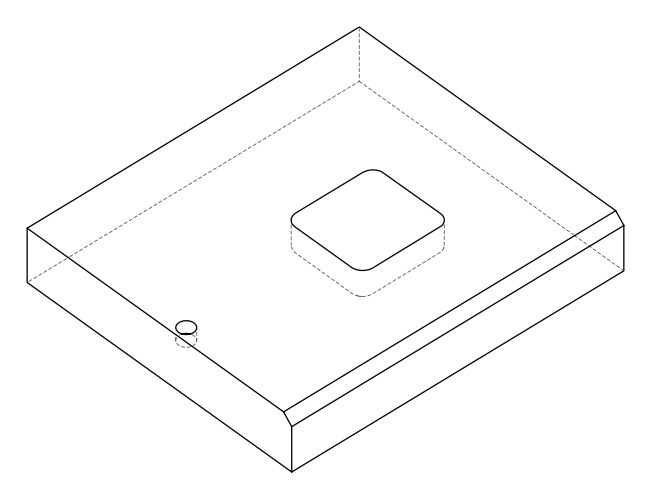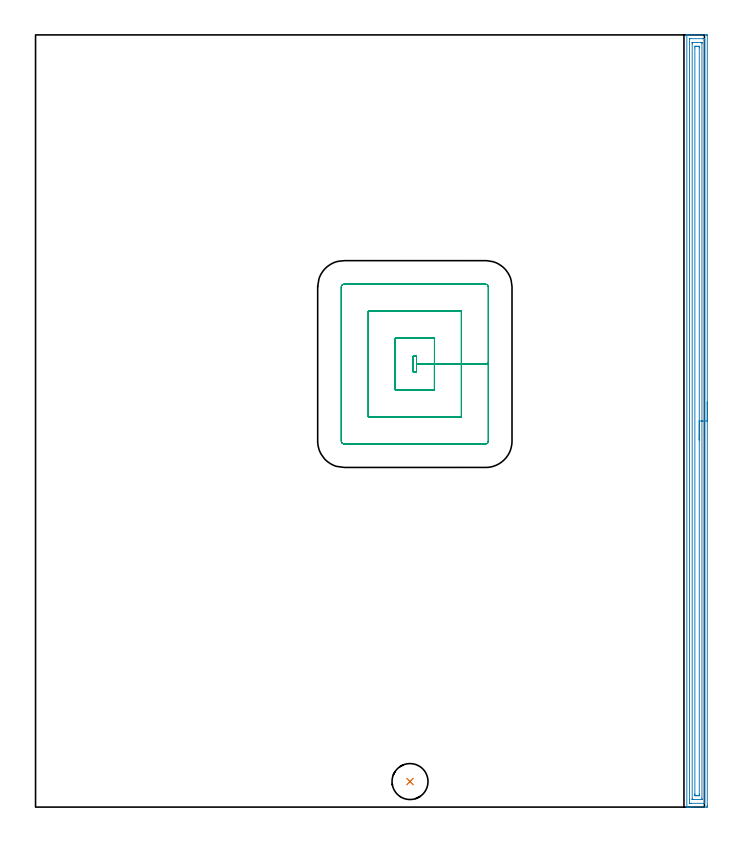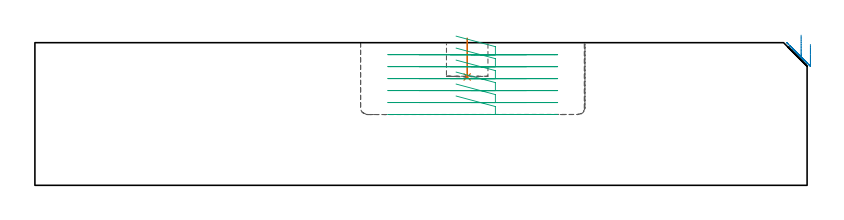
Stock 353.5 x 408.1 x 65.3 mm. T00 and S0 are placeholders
(PLAN: 3 operations, 2 tool changes, 22.7 min)
(1 INDEXABLE_INSERT_DRILL_BLIND_HOLE_FROM_SOLID | STEP1POCKET | NXT0302_009 | 0.07 min | 4381 mm3)
(2 AREA_MILL | FG_CHAMFER_SURFACE | UGT0205_001 | 13.31 min | 23777 mm3)
(3 MILL_RECTANGULAR_POCKET | POCKET_RECTANGULAR_STRAIGHT | NXT0201_007 | Follow Part, ap 6.25, ae 75% | 9.28 min | 362973 mm3)
(TOOL NXT0302_009 | Index. Insert Drill 19mm [880-D1900L25-05] | D19 PA176 FL95 Z2)
(TOOL UGT0205_001 | Chamfer Mill 20 x 3 x 45 deg. | D20 FL50 Z2)
(TOOL NXT0201_007 | ENDMILL 25mm [R216.25-25050GCK54P 1620] | D25 R3 FL54 Z5)
(OP 1 INDEXABLE_INSERT_DRILL_BLIND_HOLE_FROM_SOLID)
G17 G21 G94 G90
T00 M6
G54
G17 G0 G90 X197.9 Y13.5 S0 M3
G43 Z75.3 H1
G94 G81 G98 Z49.6 F250. R67.3
G80
M5
M2
(OP 2 AREA_MILL)
G17 G21 G94 G90
T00 M6
G54
G17 G0 G90 X355. Y214.05 S1061 M3
G43 Z75.3 H0
Z64.5
G94 G1 Y214.012 Z63.628 F250.
Y213.898 Z62.764
Y213.709 Z61.912
Y213.447 Z61.08
Y213.113 Z60.274
Y212.71 Z59.5
Y212.242 Z58.764
Y211.71 Z58.072
Y211.121 Z57.429
Y210.478 Z56.84
Y209.786 Z56.308
Y209.05 Z55.84
Y208.276 Z55.437
Y207.47 Z55.103
Y206.638 Z54.841
Y205.786 Z54.652
Y204.922 Z54.538
Y204.05 Z54.5
Y0.995
X354.999 Y0.629 Z54.501
X354.995 Y0.107 Z54.503
X354.992 Y0.008 Z54.506
X354.476 Y0. Z55.021
X347.383 Z62.111
X345.971 Z63.525
X345.61 Z63.885
X344.888 Z64.612
X344.627 Z64.873
X344.233 Z65.258
X344.203 Y0.009 Z65.288
X344.2 Y0.182 Z65.3
Y407.918
X344.203 Y408.091 Z65.288
X344.233 Y408.1 Z65.258
X344.627 Z64.873
X344.887 Z64.612
X345.61 Z63.885
X346.858 Z62.639
X348.27 Z61.225
X354.476 Z55.021
X354.741 Y408.098 Z54.756
X354.992 Y408.09 Z54.506
X354.999 Y407.837 Z54.499
X355. Y204.05 Z54.5
X353.586 Z55.914
X353.585 Y2.195 Z55.915
X353.584 Y2.084 Z55.916
X353.581 Y2.029 Z55.919
X353.58 Y2.01 Z55.92
X353.531 Y2.009 Z55.969
X353.116 Y2.001 Z56.384
X346.497 Y2. Z63.003
X346.024 Y2.001 Z63.476
X345.756 Y2.005 Z63.744
X345.637 Y2.01 Z63.863
X345.621 Y2.012 Z63.879
X345.619 Y2.031 Z63.881
X345.616 Y2.085 Z63.884
X345.615 Y2.194 Z63.885
X345.614 Y2.414 Z63.886
X345.615 Y405.905 Z63.885
X345.616 Y406.016 Z63.884
X345.619 Y406.071 Z63.881
X345.62 Y406.09 Z63.88
X345.669 Y406.091 Z63.831
X346.084 Y406.099 Z63.416
X352.703 Y406.1 Z56.797
X353.176 Y406.099 Z56.324
X353.444 Y406.095 Z56.056
X353.563 Y406.09 Z55.937
X353.579 Y406.088 Z55.921
X353.581 Y406.069 Z55.919
X353.584 Y406.015 Z55.916
X353.585 Y405.906 Z55.915
X353.586 Y405.686 Z55.914
Y204.05
X352.172 Z57.328
X352.171 Y4.742 Z57.329
X352.169 Y4.206 Z57.331
X352.166 Y4.028 Z57.334
X352.165 Y4.014 Z57.335
X352.142 Y4.009 Z57.358
X352.089 Y4.004 Z57.411
X352.02 Y4.001 Z57.48
X347.383 Z62.117
X347.179 Y4.004 Z62.321
X347.044 Y4.01 Z62.456
X347.034 Y4.013 Z62.466
X347.032 Y4.02 Z62.468
X347.03 Y4.043 Z62.47
X347.028 Y4.564 Z62.472
X347.029 Y403.358 Z62.471
X347.031 Y403.894 Z62.469
X347.034 Y404.072 Z62.466
X347.035 Y404.086 Z62.465
X347.058 Y404.091 Z62.442
X347.111 Y404.096 Z62.389
X347.18 Y404.099 Z62.32
X351.613 Y404.1 Z57.887
X351.817 Y404.098 Z57.683
X352.021 Y404.094 Z57.479
X352.154 Y404.09 Z57.346
X352.165 Y404.076 Z57.335
X352.168 Y404.056 Z57.332
X352.17 Y404.013 Z57.33
X352.171 Y403.894 Z57.329
X352.172 Y403.536 Z57.328
Y204.05
X350.757 Z58.743
Y6.888
X350.756 Y6.17 Z58.744
X350.753 Y6.066 Z58.747
X350.751 Y6.012 Z58.749
X350.704 Y6.009 Z58.796
X350.484 Y6.004 Z59.016
X350.043 Y6. Z59.457
X349.157 Z60.343
X348.715 Y6.003 Z60.785
X348.497 Y6.008 Z61.003
X348.449 Y6.011 Z61.051
X348.447 Y6.049 Z61.053
X348.445 Y6.113 Z61.055
X348.443 Y6.714 Z61.057
Y6.888
Y401.212
X348.444 Y401.93 Z61.056
X348.447 Y402.034 Z61.053
X348.449 Y402.088 Z61.051
X348.496 Y402.091 Z61.004
X348.716 Y402.096 Z60.784
X349.157 Y402.1 Z60.343
X350.043 Z59.457
X350.485 Y402.097 Z59.015
X350.703 Y402.092 Z58.797
X350.751 Y402.089 Z58.749
X350.753 Y402.051 Z58.747
X350.755 Y401.987 Z58.745
X350.757 Y401.386 Z58.743
Y401.212
Y204.05
Y203.178 Z58.781
Y202.313 Z58.895
Y201.462 Z59.083
Y200.63 Z59.346
Y199.824 Z59.68
Y199.05 Z60.082
Y198.314 Z60.551
Y197.622 Z61.082
Y196.979 Z61.672
Y196.39 Z62.315
Y195.858 Z63.007
Y195.39 Z63.743
Y194.987 Z64.516
Y194.653 Z65.322
Y194.391 Z66.154
Y194.202 Z67.006
Y194.088 Z67.871
Y194.05 Z68.743
G0 Z75.3
M5
M2
(OP 3 MILL_RECTANGULAR_POCKET)
G17 G21 G94 G90
T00 M6
G54
G17 G0 G90 X192.79 Y220.5 S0 M3
G43 Z75.3 H1
Z68.3
G94 G1 X210.8 Z63.474 F250.
Y234.15 Z59.817
X201.3
Y238.3 F500.
X199.6
Y230.
X201.3
Y234.15
X210.8
Y247.8
X190.1
Y220.5
X210.8
Y234.15
X225.05
Y262.05
X175.85
Y206.25
X225.05
Y234.15
X239.3
Y274.9
G3 X237.9 Y276.3 R1.4
G1 X163.
G3 X161.6 Y274.9 R1.4
G1 Y193.4
G3 X163. Y192. R1.4
G1 X237.9
G3 X239.3 Y193.4 R1.4
G1 Y234.15
Y235.15
G0 X192.79 Y220.5 Z62.817
G1 X210.8 Z57.991 F250.
Y234.15 Z54.333
X201.3
Y238.3 F500.
X199.6
Y230.
X201.3
Y234.15
X210.8
Y247.8
X190.1
Y220.5
X210.8
Y234.15
X225.05
Y262.05
X175.85
Y206.25
X225.05
Y234.15
X239.3
Y274.9
G3 X237.9 Y276.3 R1.4
G1 X163.
G3 X161.6 Y274.9 R1.4
G1 Y193.4
G3 X163. Y192. R1.4
G1 X237.9
G3 X239.3 Y193.4 R1.4
G1 Y234.15
Y235.15
G0 X192.79 Y220.5 Z57.333
G1 X210.8 Z52.507 F250.
Y234.15 Z48.85
X201.3
Y238.3 F500.
X199.6
Y230.
X201.3
Y234.15
X210.8
Y247.8
X190.1
Y220.5
X210.8
Y234.15
X225.05
Y262.05
X175.85
Y206.25
X225.05
Y234.15
X239.3
Y274.9
G3 X237.9 Y276.3 R1.4
G1 X163.
G3 X161.6 Y274.9 R1.4
G1 Y193.4
G3 X163. Y192. R1.4
G1 X237.9
G3 X239.3 Y193.4 R1.4
G1 Y234.15
Y235.15
G0 X192.79 Y220.5 Z51.85
G1 X210.8 Z47.024 F250.
Y234.15 Z43.367
X201.3
Y238.3 F500.
X199.6
Y230.
X201.3
Y234.15
X210.8
Y247.8
X190.1
Y220.5
X210.8
Y234.15
X225.05
Y262.05
X175.85
Y206.25
X225.05
Y234.15
X239.3
Y274.9
G3 X237.9 Y276.3 R1.4
G1 X163.
G3 X161.6 Y274.9 R1.4
G1 Y193.4
G3 X163. Y192. R1.4
G1 X237.9
G3 X239.3 Y193.4 R1.4
G1 Y234.15
Y235.15
G0 X192.79 Y220.5 Z46.367
G1 X210.8 Z41.541 F250.
Y234.15 Z37.883
X201.3
Y238.3 F500.
X199.6
Y230.
X201.3
Y234.15
X210.8
Y247.8
X190.1
Y220.5
X210.8
Y234.15
X225.05
Y262.05
X175.85
Y206.25
X225.05
Y234.15
X239.3
Y274.9
G3 X237.9 Y276.3 R1.4
G1 X163.
G3 X161.6 Y274.9 R1.4
G1 Y193.4
G3 X163. Y192. R1.4
G1 X237.9
G3 X239.3 Y193.4 R1.4
G1 Y234.15
Y235.15
G0 X192.79 Y220.5 Z40.883
G1 X210.8 Z36.058 F250.
Y234.15 Z32.4
X201.3
Y238.3 F500.
X199.6
Y230.
X201.3
Y234.15
X210.8
Y247.8
X190.1
Y220.5
X210.8
Y234.15
X225.05
Y262.05
X175.85
Y206.25
X225.05
Y234.15
X239.3
Y274.9
G3 X237.9 Y276.3 R1.4
G1 X163.
G3 X161.6 Y274.9 R1.4
G1 Y193.4
G3 X163. Y192. R1.4
G1 X237.9
G3 X239.3 Y193.4 R1.4
G1 Y234.15
Y235.15
G0 Z75.3
M5
M2
